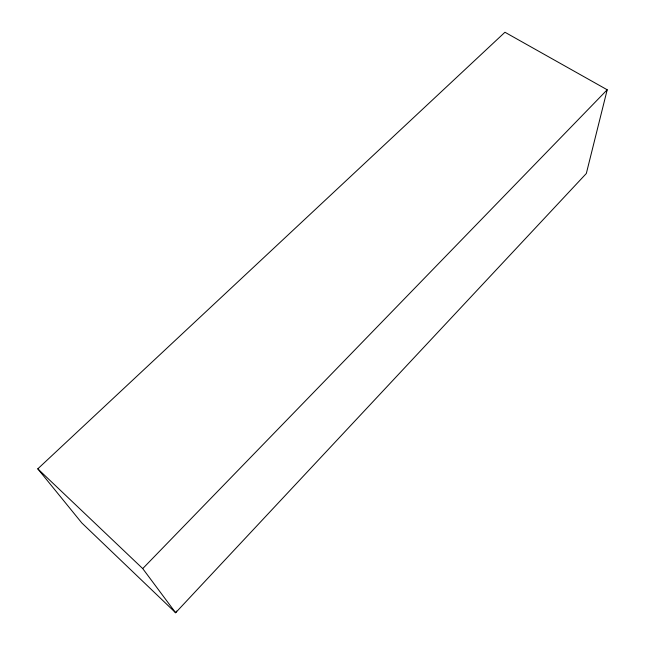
<?xml version="1.0" encoding="UTF-8"?>
<svg xmlns="http://www.w3.org/2000/svg" width="645" height="645" viewBox="0 0 645 645"><rect width="100%" height="100%" fill="white"/><g stroke="black" fill="none" stroke-linecap="round" stroke-linejoin="round"><path stroke-width="0.97" d="M607.203 89.776L586.329 173.489L175.617 612.75L81.794 522.934L37.797 468.834L504.946 32.25L607.203 89.776L142.73 568.592L175.617 612.75L176.706 611.057M37.797 468.834L142.73 568.592"/></g></svg>
